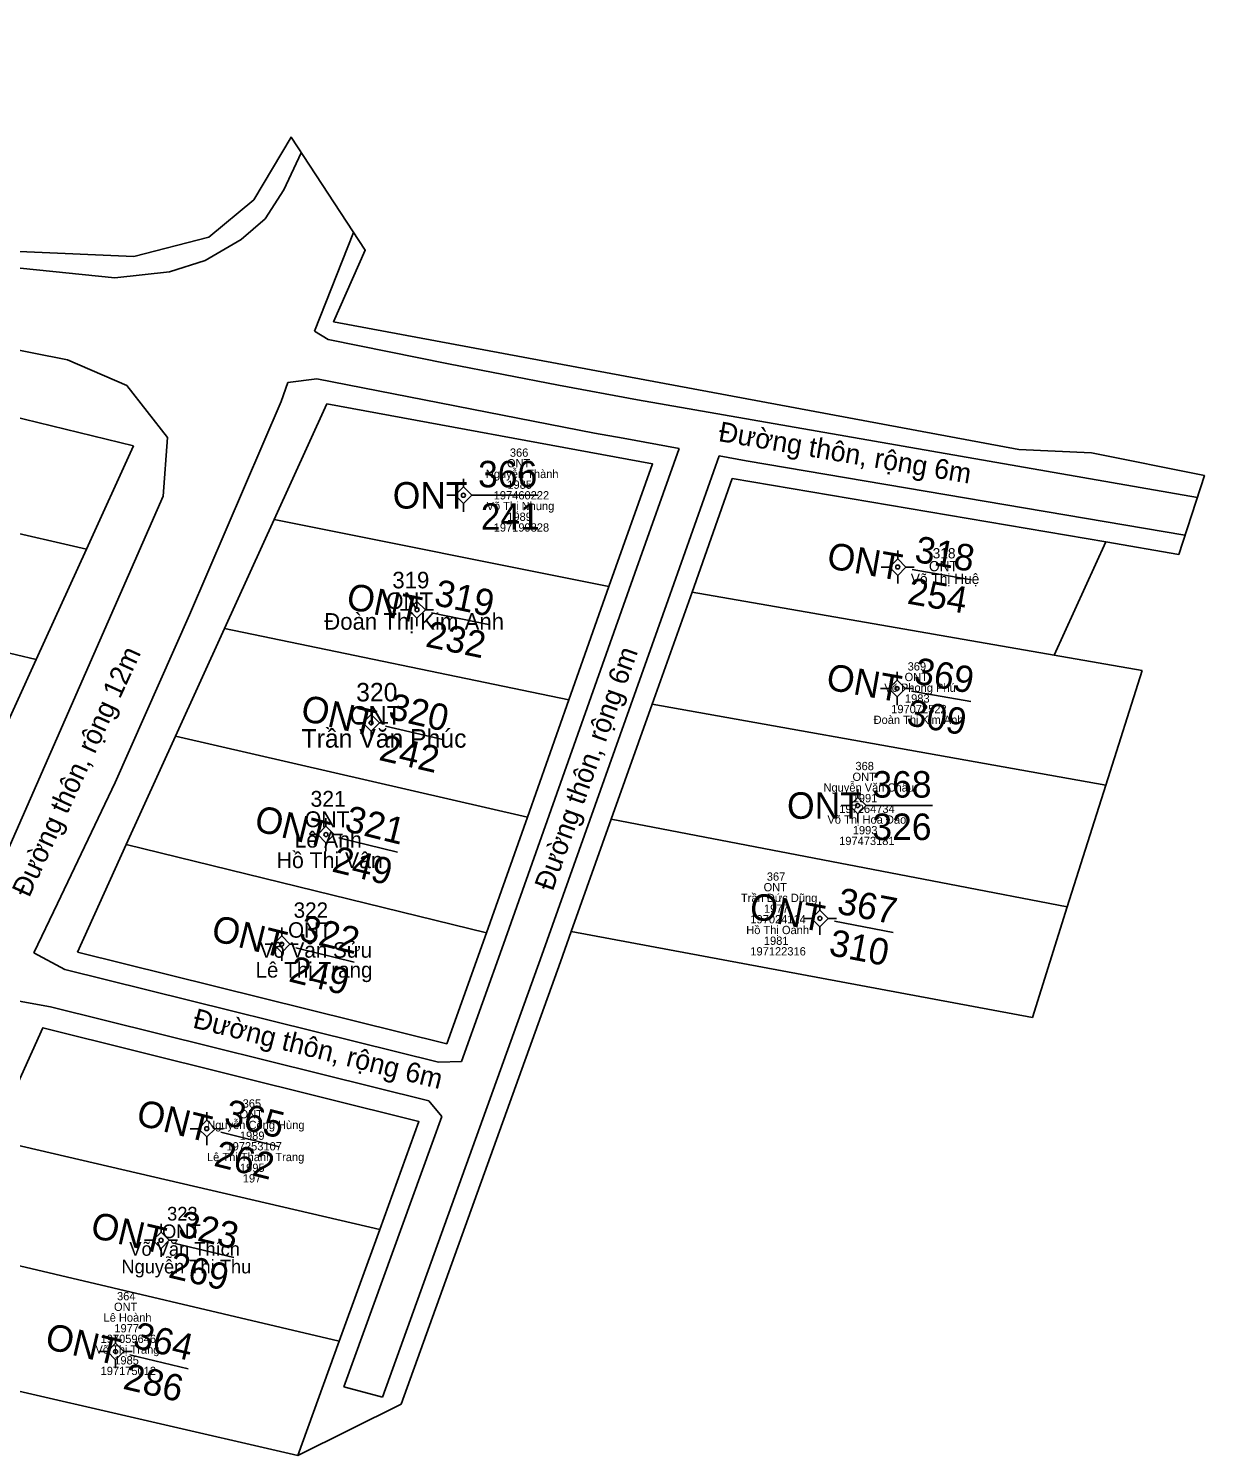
# Model space of a CAD drawing. Extents: x 540518 to 540767, y 1835192 to 1835377.
# Drawn here: x 540677.9 to 540766.6, y 1835256.9 to 1835364.6 of the extents above; entities that cross this region are included whole.
import ezdxf

# ---------------------------------------------------------------- set-up
doc = ezdxf.new("R2010")
doc.units = 0
for name, color, linetype in [('Level 1', 7, 'Continuous'), ('Level 10', 7, 'Continuous'), ('Level 11', 7, 'Continuous'), ('Level 13', 7, 'Continuous'), ('Level 16', 7, 'Continuous'), ('Level 2', 7, 'Continuous'), ('Level 22', 7, 'Continuous'), ('Level 23', 7, 'Continuous'), ('Level 4', 7, 'Continuous')]:
    doc.layers.add(name, color=color, linetype=linetype)

msp = doc.modelspace()

# ---------------------------------------------------------------- linework, layer by layer
at = {"layer": 'Level 10'}
for p, q in [((540661.5, 1835339.04), (540685.78, 1835333.12)), ((540657.51, 1835330.97), (540682.22, 1835325.32)), ((540692.65, 1835319.33), (540696.4, 1835327.55)), ((540696.4, 1835327.55), (540721.65, 1835322.49)), ((540755.26, 1835317.31), (540759.17, 1835325.86)), ((540653.46, 1835322.81), (540678.43, 1835316.99)), ((540718.62, 1835313.94), (540721.65, 1835322.49)), ((540727.93, 1835322.08), (540755.26, 1835317.31)), ((540688.95, 1835311.2), (540692.65, 1835319.33)), ((540692.65, 1835319.33), (540718.62, 1835313.94)), ((540755.26, 1835317.31), (540761.89, 1835316.15)), ((540759.16, 1835307.52), (540761.89, 1835316.15)), ((540715.5, 1835305.09), (540718.62, 1835313.94)), ((540724.92, 1835313.62), (540751.42, 1835308.9)), ((540685.23, 1835303.02), (540688.95, 1835311.2)), ((540688.95, 1835311.2), (540715.5, 1835305.09)), ((540751.42, 1835308.9), (540759.16, 1835307.52)), ((540751.42, 1835308.9), (540751.42, 1835308.9)), ((540756.25, 1835298.32), (540759.16, 1835307.52)), ((540712.41, 1835296.36), (540715.5, 1835305.09)), ((540721.83, 1835304.95), (540747.37, 1835300.03)), ((540685.23, 1835303.02), (540712.41, 1835296.36)), ((540747.37, 1835300.03), (540756.25, 1835298.32)), ((540747.37, 1835300.03), (540747.37, 1835300.03)), ((540675.11, 1835280.78), (540704.36, 1835273.97)), ((540701.3, 1835265.55), (540704.36, 1835273.97)), ((540671.38, 1835272.6), (540701.3, 1835265.55)), ((540667.46, 1835263.99), (540698.18, 1835256.93))]:
    msp.add_line(p, q, dxfattribs=at)
for points in [[(540727.93, 1835322.08), (540730.96, 1835330.64), (540759.17, 1835325.86)], [(540718.81, 1835296.47), (540753.62, 1835289.98), (540756.25, 1835298.32)], [(540681.54, 1835294.92), (540709.42, 1835288), (540712.41, 1835296.36)]]:
    msp.add_lwpolyline(points, dxfattribs=at)
at = {"layer": 'Level 11'}
for p, q in [((540710.67, 1835330.63), (540710.67, 1835330.01)), ((540710.05, 1835329.38), (540709.42, 1835329.38)), ((540710.67, 1835330.01), (540710.05, 1835329.38)), ((540710.05, 1835329.38), (540710.67, 1835328.76)), ((540711.3, 1835329.38), (540710.67, 1835330.01)), ((540710.67, 1835328.76), (540711.3, 1835329.38)), ((540711.92, 1835329.38), (540711.3, 1835329.38)), ((540710.67, 1835328.76), (540710.67, 1835328.13)), ((540743.45, 1835325.22), (540743.45, 1835324.59)), ((540742.82, 1835323.97), (540742.2, 1835323.97)), ((540743.45, 1835324.59), (540742.82, 1835323.97)), ((540742.82, 1835323.97), (540743.45, 1835323.34)), ((540744.07, 1835323.97), (540743.45, 1835324.59)), ((540743.45, 1835323.34), (540744.07, 1835323.97)), ((540744.7, 1835323.97), (540744.07, 1835323.97)), ((540743.45, 1835323.34), (540743.45, 1835322.72)), ((540707.17, 1835322), (540707.17, 1835321.38)), ((540706.55, 1835320.75), (540705.92, 1835320.75)), ((540707.17, 1835321.38), (540706.55, 1835320.75)), ((540706.55, 1835320.75), (540707.17, 1835320.12)), ((540707.8, 1835320.75), (540707.17, 1835321.38)), ((540707.17, 1835320.12), (540707.8, 1835320.75)), ((540708.42, 1835320.75), (540707.8, 1835320.75)), ((540707.17, 1835320.12), (540707.17, 1835319.5)), ((540743.4, 1835315.43), (540742.78, 1835314.8)), ((540743.4, 1835316.05), (540743.4, 1835315.43)), ((540744.03, 1835314.8), (540743.4, 1835315.43)), ((540742.78, 1835314.8), (540742.15, 1835314.8)), ((540742.78, 1835314.8), (540743.4, 1835314.18)), ((540743.4, 1835314.18), (540744.03, 1835314.8)), ((540743.4, 1835314.18), (540743.4, 1835313.55)), ((540744.65, 1835314.8), (540744.03, 1835314.8)), ((540703.71, 1835313.46), (540703.71, 1835312.83)), ((540703.08, 1835312.21), (540702.46, 1835312.21)), ((540703.71, 1835312.83), (540703.08, 1835312.21)), ((540703.08, 1835312.21), (540703.71, 1835311.58)), ((540704.33, 1835312.21), (540703.71, 1835312.83)), ((540703.71, 1835311.58), (540704.33, 1835312.21)), ((540704.96, 1835312.21), (540704.33, 1835312.21)), ((540703.71, 1835311.58), (540703.71, 1835310.96)), ((540740.43, 1835306.59), (540739.81, 1835305.97)), ((540740.43, 1835307.22), (540740.43, 1835306.59)), ((540741.06, 1835305.97), (540740.43, 1835306.59)), ((540739.81, 1835305.97), (540739.18, 1835305.97)), ((540739.81, 1835305.97), (540740.43, 1835305.34)), ((540740.43, 1835305.34), (540741.06, 1835305.97)), ((540741.68, 1835305.97), (540741.06, 1835305.97)), ((540700.3, 1835304.41), (540699.68, 1835303.78)), ((540700.3, 1835305.03), (540700.3, 1835304.41)), ((540700.93, 1835303.78), (540700.3, 1835304.41)), ((540740.43, 1835305.34), (540740.43, 1835304.72)), ((540699.68, 1835303.78), (540699.05, 1835303.78)), ((540699.68, 1835303.78), (540700.3, 1835303.16)), ((540700.3, 1835303.16), (540700.93, 1835303.78)), ((540701.55, 1835303.78), (540700.93, 1835303.78)), ((540700.3, 1835303.16), (540700.3, 1835302.53)), ((540737.58, 1835298.08), (540736.95, 1835297.46)), ((540737.58, 1835298.71), (540737.58, 1835298.08)), ((540738.2, 1835297.46), (540737.58, 1835298.08)), ((540736.95, 1835297.46), (540736.33, 1835297.46)), ((540736.95, 1835297.46), (540737.58, 1835296.83)), ((540737.58, 1835296.83), (540738.2, 1835297.46)), ((540737.58, 1835296.83), (540737.58, 1835296.21)), ((540738.83, 1835297.46), (540738.2, 1835297.46)), ((540696.96, 1835296.14), (540696.33, 1835295.51)), ((540696.96, 1835296.76), (540696.96, 1835296.14)), ((540697.58, 1835295.51), (540696.96, 1835296.14)), ((540696.33, 1835295.51), (540695.71, 1835295.51)), ((540696.33, 1835295.51), (540696.96, 1835294.89)), ((540696.96, 1835294.89), (540697.58, 1835295.51)), ((540696.96, 1835294.89), (540696.96, 1835294.26)), ((540698.21, 1835295.51), (540697.58, 1835295.51)), ((540691.3, 1835282.84), (540691.3, 1835282.22)), ((540691.3, 1835282.22), (540690.68, 1835281.59)), ((540691.93, 1835281.59), (540691.3, 1835282.22)), ((540690.68, 1835281.59), (540690.05, 1835281.59)), ((540690.68, 1835281.59), (540691.3, 1835280.97)), ((540691.3, 1835280.97), (540691.93, 1835281.59)), ((540691.3, 1835280.97), (540691.3, 1835280.34)), ((540692.55, 1835281.59), (540691.93, 1835281.59)), ((540687.85, 1835274.42), (540687.85, 1835273.79)), ((540687.22, 1835273.17), (540686.6, 1835273.17)), ((540687.85, 1835273.79), (540687.22, 1835273.17)), ((540687.22, 1835273.17), (540687.85, 1835272.54)), ((540688.47, 1835273.17), (540687.85, 1835273.79)), ((540687.85, 1835272.54), (540688.47, 1835273.17)), ((540689.1, 1835273.17), (540688.47, 1835273.17)), ((540687.85, 1835272.54), (540687.85, 1835271.92)), ((540684.42, 1835266.02), (540684.42, 1835265.4)), ((540683.8, 1835264.77), (540683.17, 1835264.77)), ((540684.42, 1835265.4), (540683.8, 1835264.77)), ((540683.8, 1835264.77), (540684.42, 1835264.15)), ((540685.05, 1835264.77), (540684.42, 1835265.4)), ((540684.42, 1835264.15), (540685.05, 1835264.77)), ((540685.67, 1835264.77), (540685.05, 1835264.77)), ((540684.42, 1835264.15), (540684.42, 1835263.52))]:
    msp.add_line(p, q, dxfattribs=at)
for centre in [(540710.67, 1835329.38), (540743.45, 1835323.97), (540707.17, 1835320.75), (540743.4, 1835314.8), (540703.71, 1835312.21), (540740.43, 1835305.97), (540700.3, 1835303.78), (540737.58, 1835297.46), (540696.96, 1835295.51), (540691.3, 1835281.59), (540687.85, 1835273.17), (540684.42, 1835264.77)]:
    msp.add_circle(centre, 0.15, dxfattribs=at)
at = {"layer": 'Level 13'}
for p, q in [((540711.78, 1835329.38), (540716.32, 1835329.38)), ((540744.54, 1835323.78), (540749.01, 1835323)), ((540708.26, 1835320.52), (540712.7, 1835319.6)), ((540744.49, 1835314.61), (540748.96, 1835313.81)), ((540704.8, 1835311.96), (540709.21, 1835310.94)), ((540741.54, 1835305.97), (540746.08, 1835305.97)), ((540701.28, 1835303.54), (540705.69, 1835302.46)), ((540738.67, 1835297.25), (540743.12, 1835296.39)), ((540698.03, 1835295.24), (540702.44, 1835294.15)), ((540692.37, 1835281.32), (540696.79, 1835280.22)), ((540688.93, 1835272.92), (540693.35, 1835271.87)), ((540685.5, 1835264.52), (540689.91, 1835263.48))]:
    msp.add_line(p, q, dxfattribs=at)
at = {"layer": 'Level 22'}
for p, q in [((540699.44, 1835341.77), (540702.38, 1835349.21)), ((540671.64, 1835341.42), (540680.79, 1835339.59)), ((540700.46, 1835341.14), (540699.44, 1835341.77)), ((540700.46, 1835341.14), (540709.54, 1835339.3)), ((540680.79, 1835339.59), (540685.28, 1835337.66)), ((540709.54, 1835339.3), (540717.86, 1835337.68)), ((540696.93, 1835336.45), (540697.42, 1835337.89)), ((540699.62, 1835338.17), (540697.42, 1835337.89)), ((540720.56, 1835334.08), (540699.62, 1835338.17)), ((540685.28, 1835337.66), (540688.35, 1835333.75)), ((540717.86, 1835337.68), (540723.8, 1835336.58)), ((540723.8, 1835336.58), (540766.07, 1835329.22)), ((540688.35, 1835333.75), (540688.01, 1835329.32)), ((540720.56, 1835334.08), (540722.73, 1835333.69)), ((540726.96, 1835332.91), (540722.73, 1835333.69)), ((540723.6, 1835323.51), (540726.96, 1835332.91)), ((540726.13, 1835321.5), (540729.97, 1835332.36)), ((540732.02, 1835331.98), (540729.97, 1835332.36)), ((540765.13, 1835326.37), (540732.02, 1835331.98)), ((540688.01, 1835329.32), (540675.84, 1835301.58)), ((540723.6, 1835323.51), (540713.7, 1835295.52)), ((540716.59, 1835294.69), (540726.13, 1835321.5)), ((540680.03, 1835298.57), (540678.26, 1835294.85)), ((540680.6, 1835293.61), (540678.26, 1835294.85)), ((540704.56, 1835261.32), (540716.59, 1835294.69)), ((540713.7, 1835295.52), (540710.53, 1835286.66)), ((540680.6, 1835293.61), (540708.79, 1835286.61)), ((540679.51, 1835290.78), (540676.58, 1835291.31)), ((540679.51, 1835290.78), (540708.06, 1835283.68)), ((540710.53, 1835286.66), (540708.79, 1835286.61)), ((540709.04, 1835282.51), (540708.06, 1835283.68)), ((540709.04, 1835282.51), (540708.31, 1835280.49)), ((540708.31, 1835280.49), (540701.65, 1835262.11)), ((540701.65, 1835262.11), (540704.56, 1835261.32))]:
    msp.add_line(p, q, dxfattribs=at)
for points in [[(540698.44, 1835355.23), (540697.11, 1835352.42), (540695.7, 1835350.25), (540693.89, 1835348.69), (540691.18, 1835347.09), (540688.5, 1835346.23), (540684.36, 1835345.79), (540677.22, 1835346.53), (540663.86, 1835349.06), (540630.59, 1835354.77), (540601.59, 1835360.14)], [(540680.03, 1835298.57), (540684.39, 1835307.72), (540689.99, 1835320.37), (540696.93, 1835336.45)], [(540680.03, 1835298.57), (540678.26, 1835294.85)], [(540680.03, 1835298.57), (540678.26, 1835294.85)]]:
    msp.add_lwpolyline(points, dxfattribs=at)
at = {"layer": 'Level 23'}
for p, q in [((540682.22, 1835325.32), (540685.78, 1835333.12)), ((540678.43, 1835316.99), (540682.22, 1835325.32)), ((540724.92, 1835313.62), (540727.93, 1835322.08)), ((540674.63, 1835308.65), (540678.43, 1835316.99)), ((540721.83, 1835304.95), (540724.92, 1835313.62)), ((540718.81, 1835296.47), (540721.83, 1835304.95)), ((540681.54, 1835294.92), (540685.23, 1835303.02)), ((540712.29, 1835296.02), (540712.29, 1835296.03)), ((540718, 1835294.19), (540718.81, 1835296.47)), ((540698.18, 1835256.93), (540701.3, 1835265.55))]:
    msp.add_line(p, q, dxfattribs=at)
for points in [[(540525.53, 1835314.12), (540517.55, 1835320), (540533.44, 1835338.04), (540544.85, 1835350.8), (540551, 1835356.35), (540539.92, 1835357.48), (540558.27, 1835361.06), (540561.53, 1835362.21), (540575.24, 1835364.6), (540585.46, 1835364.53), (540631.04, 1835358.21), (540664.67, 1835351.11), (540677.15, 1835347.77), (540685.79, 1835347.41), (540691.46, 1835348.85), (540694.85, 1835351.67), (540697.67, 1835356.41), (540703.26, 1835347.87), (540700.88, 1835342.47), (540752.59, 1835332.84), (540758.07, 1835332.59), (540766.6, 1835330.87), (540764.66, 1835324.92), (540759.17, 1835325.86)], [(540721.65, 1835322.49), (540724.95, 1835331.75), (540700.37, 1835336.27), (540696.4, 1835327.55)], [(540698.18, 1835256.93), (540705.97, 1835260.81), (540718, 1835294.18)], [(540704.36, 1835273.97), (540707.31, 1835282.13), (540678.94, 1835289.2), (540675.11, 1835280.78)]]:
    msp.add_lwpolyline(points, dxfattribs=at)

# ---------------------------------------------------------------- texts
at = {"layer": 'Level 1'}
for s, rotation, p in [('Đường thôn, rộng 6m', 350.3734, (540729.86, 1835333.48)), ('Đường thôn, rộng 12m', 65.4613, (540677.9, 1835298.97)), ('Đường thôn, rộng 6m', 70.4161, (540717.41, 1835299.45)), ('Đường thôn, rộng 6m', 346.0029, (540690.18, 1835289.23))]:
    msp.add_text(s, height=1.5, rotation=rotation, dxfattribs=at).set_placement(p)
at = {"layer": 'Level 13'}
for s, p in [('366', (540711.78, 1835329.98)), ('368', (540741.54, 1835306.57))]:
    msp.add_text(s, height=2, dxfattribs=at).set_placement(p)
for s, rotation, p in [('318', 350.0912, (540744.65, 1835324.37)), ('319', 348.283, (540708.38, 1835321.11)), ('369', 349.903, (540744.6, 1835315.2)), ('320', 347.029, (540704.93, 1835312.54)), ('321', 346.223, (540701.62, 1835304.07)), ('367', 349.1126, (540738.79, 1835297.84)), ('322', 346.0721, (540698.19, 1835295.82)), ('365', 346.003, (540692.52, 1835281.91)), ('323', 346.7345, (540689.07, 1835273.5)), ('364', 346.7345, (540685.64, 1835265.1))]:
    msp.add_text(s, height=2, rotation=rotation, dxfattribs=at).set_placement(p)
at = {"layer": 'Level 16'}
for s, height, p in [('366', 0.625, (540714.18, 1835332.29)), ('Nguyễn Thành', 0.625, (540712.37, 1835330.68)), ('ONT', 0.625, (540713.96, 1835331.49)), ('1985', 0.625, (540713.99, 1835329.87)), ('197460222', 0.625, (540712.96, 1835329.07)), ('Võ Thị Nhung', 0.625, (540712.42, 1835328.26)), ('1989', 0.625, (540713.98, 1835327.45)), ('197199828', 0.625, (540712.96, 1835326.64)), ('318', 0.773, (540746.09, 1835324.62)), ('ONT', 0.773, (540745.81, 1835323.65)), ('319', 1.25, (540705.31, 1835322.36)), ('Võ Thị Huệ', 0.773, (540744.44, 1835322.69)), ('ONT', 1.25, (540704.85, 1835320.8)), ('Đoàn Thị Kim Anh', 1.25, (540700.17, 1835319.24)), ('369', 0.625, (540744.2, 1835316.16)), ('320', 1.395, (540702.58, 1835313.83)), ('Võ Phong Phú', 0.625, (540742.44, 1835314.55)), ('ONT', 0.625, (540743.97, 1835315.36)), ('1983', 0.625, (540744, 1835313.74)), ('ONT', 1.395, (540702.08, 1835312.08)), ('197072522', 0.625, (540742.96, 1835312.94)), ('Trần Văn Phúc', 1.395, (540698.46, 1835310.34)), ('Đoàn Thị Kim Anh', 0.625, (540741.63, 1835312.13)), ('368', 0.625, (540740.26, 1835308.64)), ('Nguyễn Văn Châu', 0.625, (540737.85, 1835307.02)), ('ONT', 0.625, (540740.04, 1835307.83)), ('321', 1.197, (540699.13, 1835305.88)), ('1991', 0.625, (540740.05, 1835306.22)), ('ONT', 1.197, (540698.7, 1835304.34)), ('197264734', 0.625, (540739.04, 1835305.41)), ('Võ Thị Hoa Đào', 0.625, (540738.15, 1835304.6)), ('1993', 0.625, (540740.06, 1835303.8)), ('Lê Anh', 1.197, (540697.93, 1835302.8)), ('197473181', 0.625, (540739.03, 1835302.99)), ('Hồ Thị Vân', 1.197, (540696.58, 1835301.25)), ('ONT', 0.625, (540733.33, 1835299.5)), ('367', 0.625, (540733.57, 1835300.3)), ('Trần Đức Dũng', 0.625, (540731.62, 1835298.69)), ('322', 1.165, (540697.86, 1835297.5)), ('1977', 0.625, (540733.36, 1835297.88)), ('ONT', 1.165, (540697.44, 1835296)), ('Hồ Thị Oanh', 0.625, (540732.02, 1835296.27)), ('197024114', 0.625, (540732.33, 1835297.08)), ('Võ Văn Sửu', 1.165, (540695.29, 1835294.49)), ('1981', 0.625, (540733.35, 1835295.46)), ('197122316', 0.625, (540732.33, 1835294.66)), ('Lê Thị Trang', 1.1649, (540694.98, 1835292.99)), ('ONT', 0.625, (540693.78, 1835282.37)), ('365', 0.625, (540694.01, 1835283.18)), ('Nguyễn Công Hùng', 0.625, (540691.34, 1835281.56)), ('1989', 0.625, (540693.8, 1835280.75)), ('Lê Thị Thanh Trang', 0.625, (540691.32, 1835279.14)), ('197253107', 0.625, (540692.79, 1835279.95)), ('1995', 0.625, (540693.81, 1835278.33)), ('197', 0.625, (540694.02, 1835277.53)), ('323', 1.03, (540688.31, 1835274.66)), ('ONT', 1.03, (540687.93, 1835273.33)), ('Võ Văn Thích', 1.03, (540685.46, 1835272)), ('Nguyễn Thị Thu', 1.03, (540684.86, 1835270.67)), ('364', 0.625, (540684.53, 1835268.64)), ('ONT', 0.625, (540684.3, 1835267.84)), ('Lê Hoành', 0.625, (540683.51, 1835267.03)), ('1977', 0.625, (540684.33, 1835266.22)), ('197059646', 0.625, (540683.29, 1835265.42)), ('Võ Thị Trang', 0.625, (540682.9, 1835264.61)), ('197175012', 0.625, (540683.29, 1835263)), ('1985', 0.625, (540684.32, 1835263.8))]:
    msp.add_text(s, height=height, dxfattribs=at).set_placement(p)
at = {"layer": 'Level 2'}
for p in [(540705.34, 1835328.38), (540735.1, 1835304.97)]:
    msp.add_text('ONT', height=2, dxfattribs=at).set_placement(p)
for rotation, p in [(350.0912, (540738.02, 1835323.9)), (348.283, (540701.74, 1835320.85)), (349.903, (540737.97, 1835314.75)), (347.029, (540698.29, 1835312.43)), (346.223, (540694.79, 1835304.1)), (349.1126, (540732.16, 1835297.49)), (346.0721, (540691.54, 1835295.82)), (346.003, (540685.88, 1835281.91)), (346.7345, (540682.43, 1835273.42)), (346.7345, (540679, 1835265.02))]:
    msp.add_text('ONT', height=2, rotation=rotation, dxfattribs=at).set_placement(p)
at = {"layer": 'Level 4'}
for s, p in [('241', (540711.98, 1835326.78)), ('326', (540741.54, 1835303.37))]:
    msp.add_text(s, height=2, dxfattribs=at).set_placement(p)
for s, rotation, p in [('254', 350.0912, (540744.1, 1835321.22)), ('232', 348.283, (540707.74, 1835317.98)), ('309', 349.903, (540744.04, 1835312.05)), ('242', 347.029, (540704.22, 1835309.42)), ('249', 346.223, (540700.67, 1835301.01)), ('310', 349.1126, (540738.18, 1835294.7)), ('249', 346.0721, (540697.41, 1835292.72)), ('262', 346.003, (540691.76, 1835278.8)), ('269', 346.7345, (540688.33, 1835270.38)), ('286', 346.7345, (540684.9, 1835261.98))]:
    msp.add_text(s, height=2, rotation=rotation, dxfattribs=at).set_placement(p)

doc.saveas('drawing.dxf')
